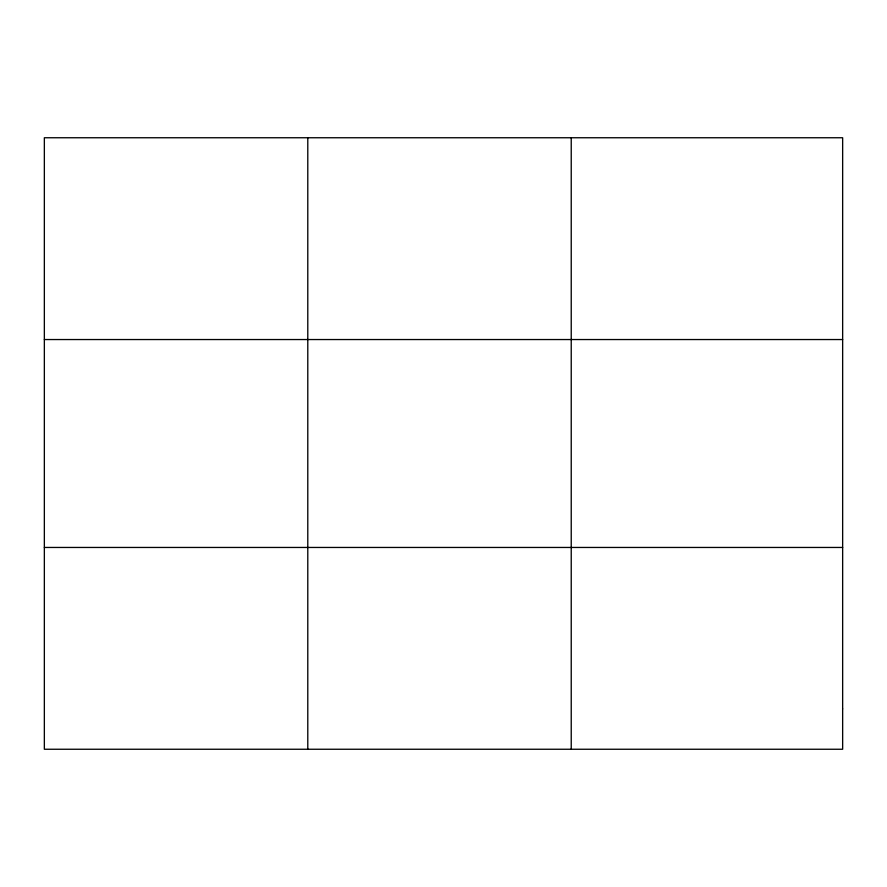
<?xml version="1.0" encoding="UTF-8"?>
<svg xmlns="http://www.w3.org/2000/svg" width="887" height="887" viewBox="0 0 887 887"><rect width="100%" height="100%" fill="white"/><g stroke="black" fill="none" stroke-linecap="round" stroke-linejoin="round"><path stroke-width="1.33" d="M307.789 137.751L307.789 749.249M571.228 137.751L571.228 749.249M44.35 339.544L842.65 339.544M44.35 547.456L842.65 547.456M842.65 708.89L842.65 749.249L44.35 749.249L44.35 137.751L842.65 137.751L842.65 708.89"/></g></svg>
